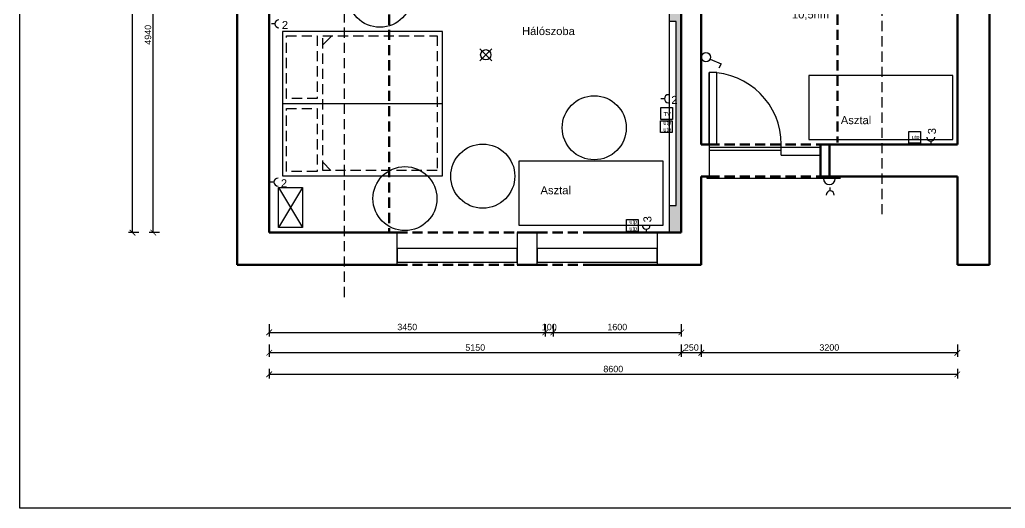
# Model space of a CAD drawing. Header units: metres. Extents: x -98677 to 89321, y -16450 to 242692.
# Drawn here: x -47908 to -35591, y 39373 to 45472 of the extents above; entities that cross this region are included whole.
import ezdxf

# ---------------------------------------------------------------- set-up
doc = ezdxf.new("R2010")
doc.units = ezdxf.units.M
doc.header["$LTSCALE"] = 0.001
doc.linetypes.add('DASHED', pattern=[19.05, 12.7, -6.35])
for name, color, linetype, lineweight in [('ajtók', 7, 'Continuous', 25), ('külső fal', 7, 'Continuous', 50), ('külső fal - sz', 7, 'DASHED', 50), ('szekrény', 251, 'Continuous', 25)]:
    doc.layers.add(name, color=color, linetype=linetype, lineweight=lineweight)
for name, color, linetype in [('gépészet - kapcsolók', 4, 'Continuous'), ('gépészet - villany', 6, 'Continuous'), ('Méret', 7, 'Continuous'), ('szerk', 70, 'Continuous'), ('újfal', 1, 'Continuous'), ('újfal - gipszkarton', 1, 'Continuous'), ('újfal - gipszkarton - sraff', 9, 'Continuous')]:
    doc.layers.add(name, color=color, linetype=linetype)
doc.styles.add('dada', font='arial.ttf', dxfattribs={"height": 80})
doc.dimstyles.new('kicsi folyamatos', dxfattribs={"dimscale": 100, "dimtxt": 1, "dimasz": 0.7, "dimexe": 0.5, "dimexo": 0, "dimgap": 0.25, "dimtad": 1, "dimtxsty": 'dada', "dimblk1": 'ARCHTICK', "dimblk2": 'ARCHTICK', "dimsah": 1, "dimcen": 2.5, "dimadec": 0, "dimazin": 0, "dimtfac": 1, "dimtmove": 0, "dimatfit": 3, "dimldrblk": 'ARCHTICK', "dimfxl": 1, "dimarcsym": 0})

# ---------------------------------------------------------------- blocks, each defined once
blk = doc.blocks.new('Csillar')
at = {"layer": 'gépészet - villany', "ltscale": 10000}
for p, q in [((-76, 76), (76, -76)), ((-76, -76), (76, 76))]:
    blk.add_line(p, q, dxfattribs=at)
blk.add_circle((0, 0), 64.4, dxfattribs=at)
blk = doc.blocks.new('Fali lámpa')
at = {"layer": 'gépészet - villany', "ltscale": 10000}
blk.add_line((-139, 0), (139, 0), dxfattribs=at)
blk.add_arc((0, 0), 73.7, 0, 180, dxfattribs=at)
blk = doc.blocks.new('Villany - kapcsoló')
at = {"layer": 'gépészet - kapcsolók', "ltscale": 10000}
for p, q in [((-249, 84), (-218, 140)), ((-111, 25), (-249, 84))]:
    blk.add_line(p, q, dxfattribs=at)
blk.add_circle((-58, 2), 57.8, dxfattribs=at)
blk = doc.blocks.new('Villany - konector')
at = {"layer": 'gépészet - kapcsolók', "ltscale": 10000}
blk.add_line((-51, 0), (-94, 0), dxfattribs=at)
blk.add_arc((0, 0), 50.5, 90, 270, dxfattribs=at)
at = {"layer": 'gépészet - villany', "ltscale": 10000, "style": 'dada'}
blk.add_attdef('DARAB', (36, -65), '', height=100, dxfattribs=at)
blk = doc.blocks.new('Villany - UTP dupla')
at = {"layer": 'gépészet - kapcsolók', "ltscale": 10000}
blk.add_lwpolyline([(-148, 0), (0, 0), (0, -148), (-148, -148)], close=True, dxfattribs=at)
at = {"layer": 'gépészet - kapcsolók', "ltscale": 10000, "insert": (-111, -1), "char_height": 50, "width": 107.62, "attachment_point": 1, "style": 'dada'}
blk.add_mtext('utp\\Putp', dxfattribs=at)
blk = doc.blocks.new('Villany - TV')
at = {"layer": 'gépészet - kapcsolók', "ltscale": 10000}
blk.add_lwpolyline([(-148, 0), (0, 0), (0, -148), (-148, -148)], close=True, dxfattribs=at)
at = {"layer": 'gépészet - kapcsolók', "ltscale": 10000, "insert": (-111, -56), "char_height": 50, "width": 107.62, "attachment_point": 1, "style": 'dada'}
blk.add_mtext('TV', dxfattribs=at)
blk = doc.blocks.new('Villany - UTP')
at = {"layer": 'gépészet - kapcsolók', "ltscale": 10000}
blk.add_lwpolyline([(-148, 0), (0, 0), (0, -148), (-148, -148)], close=True, dxfattribs=at)
at = {"layer": 'gépészet - kapcsolók', "ltscale": 10000, "insert": (-111, -44), "char_height": 50, "width": 107.62, "attachment_point": 1, "style": 'dada'}
blk.add_mtext('utp', dxfattribs=at)
blk = doc.blocks.new('_ArchTick')
at = {"color": 0, "linetype": 'ByBlock', "const_width": 0.15}
blk.add_lwpolyline([(-0.5, -0.5), (0.5, 0.5)], dxfattribs=at)
blk = doc.blocks.new('*D286')
at = {"layer": 'Defpoints', "color": 0, "ltscale": 10000}
for p in [(-44790, 41115), (-36190, 41115), (-36190, 41045)]:
    blk.add_point(p, dxfattribs=at)
at = {"layer": 'Méret', "color": 0, "lineweight": -2, "ltscale": 10000}
for p, q in [((-44790, 41115), (-44790, 40995)), ((-44790, 41045), (-36190, 41045)), ((-36190, 41115), (-36190, 40995))]:
    blk.add_line(p, q, dxfattribs=at)
at = {"layer": 'Méret', "color": 0, "lineweight": -2, "ltscale": 10000, "xscale": 70, "yscale": 70, "zscale": 70, "rotation": 180}
blk.add_blockref('_ArchTick', (-44790, 41045), dxfattribs=at)
at = {"layer": 'Méret', "color": 0, "lineweight": -2, "ltscale": 10000, "xscale": 70, "yscale": 70, "zscale": 70}
blk.add_blockref('_ArchTick', (-36190, 41045), dxfattribs=at)
at = {"layer": 'Méret', "color": 0, "ltscale": 10000, "insert": (-40490, 41111), "char_height": 80, "attachment_point": 5, "style": 'dada'}
blk.add_mtext('8600', dxfattribs=at)
blk = doc.blocks.new('*D287')
at = {"layer": 'Defpoints', "color": 0, "ltscale": 10000}
for p in [(-39390, 41419), (-36190, 41419), (-39390, 41314)]:
    blk.add_point(p, dxfattribs=at)
at = {"layer": 'Méret', "color": 0, "lineweight": -2, "ltscale": 10000}
for p, q in [((-39390, 41419), (-39390, 41264)), ((-36190, 41419), (-36190, 41264)), ((-36190, 41314), (-39390, 41314))]:
    blk.add_line(p, q, dxfattribs=at)
at = {"layer": 'Méret', "color": 0, "lineweight": -2, "ltscale": 10000, "xscale": 70, "yscale": 70, "zscale": 70, "rotation": 180}
blk.add_blockref('_ArchTick', (-39390, 41314), dxfattribs=at)
at = {"layer": 'Méret', "color": 0, "lineweight": -2, "ltscale": 10000, "xscale": 70, "yscale": 70, "zscale": 70}
blk.add_blockref('_ArchTick', (-36190, 41314), dxfattribs=at)
at = {"layer": 'Méret', "color": 0, "ltscale": 10000, "insert": (-37790, 41380), "char_height": 80, "attachment_point": 5, "style": 'dada'}
blk.add_mtext('3200', dxfattribs=at)
blk = doc.blocks.new('*D288')
at = {"layer": 'Defpoints', "color": 0, "ltscale": 10000}
for p in [(-39640, 41419), (-39390, 41419), (-39640, 41314)]:
    blk.add_point(p, dxfattribs=at)
at = {"layer": 'Méret', "color": 0, "lineweight": -2, "ltscale": 10000}
for p, q in [((-39640, 41419), (-39640, 41264)), ((-39390, 41419), (-39390, 41264)), ((-39390, 41314), (-39640, 41314))]:
    blk.add_line(p, q, dxfattribs=at)
at = {"layer": 'Méret', "color": 0, "lineweight": -2, "ltscale": 10000, "xscale": 70, "yscale": 70, "zscale": 70, "rotation": 180}
blk.add_blockref('_ArchTick', (-39640, 41314), dxfattribs=at)
at = {"layer": 'Méret', "color": 0, "lineweight": -2, "ltscale": 10000, "xscale": 70, "yscale": 70, "zscale": 70}
blk.add_blockref('_ArchTick', (-39390, 41314), dxfattribs=at)
at = {"layer": 'Méret', "color": 0, "ltscale": 10000, "insert": (-39515, 41379), "char_height": 80, "attachment_point": 5, "style": 'dada'}
blk.add_mtext('250', dxfattribs=at)
blk = doc.blocks.new('*D289')
at = {"layer": 'Defpoints', "color": 0, "ltscale": 10000}
for p in [(-44790, 41419), (-39640, 41419), (-44790, 41314)]:
    blk.add_point(p, dxfattribs=at)
at = {"layer": 'Méret', "color": 0, "lineweight": -2, "ltscale": 10000}
for p, q in [((-44790, 41419), (-44790, 41264)), ((-39640, 41419), (-39640, 41264)), ((-39640, 41314), (-44790, 41314))]:
    blk.add_line(p, q, dxfattribs=at)
at = {"layer": 'Méret', "color": 0, "lineweight": -2, "ltscale": 10000, "xscale": 70, "yscale": 70, "zscale": 70, "rotation": 180}
blk.add_blockref('_ArchTick', (-44790, 41314), dxfattribs=at)
at = {"layer": 'Méret', "color": 0, "lineweight": -2, "ltscale": 10000, "xscale": 70, "yscale": 70, "zscale": 70}
blk.add_blockref('_ArchTick', (-39640, 41314), dxfattribs=at)
at = {"layer": 'Méret', "color": 0, "ltscale": 10000, "insert": (-42215, 41379), "char_height": 80, "attachment_point": 5, "style": 'dada'}
blk.add_mtext('5150', dxfattribs=at)
blk = doc.blocks.new('*D290')
at = {"layer": 'Defpoints', "color": 0, "ltscale": 10000}
for p in [(-44790, 41672), (-41340, 41672), (-41340, 41569)]:
    blk.add_point(p, dxfattribs=at)
at = {"layer": 'Méret', "color": 0, "lineweight": -2, "ltscale": 10000}
for p, q in [((-44790, 41672), (-44790, 41519)), ((-41340, 41672), (-41340, 41519)), ((-44790, 41569), (-41340, 41569))]:
    blk.add_line(p, q, dxfattribs=at)
at = {"layer": 'Méret', "color": 0, "lineweight": -2, "ltscale": 10000, "xscale": 70, "yscale": 70, "zscale": 70, "rotation": 180}
blk.add_blockref('_ArchTick', (-44790, 41569), dxfattribs=at)
at = {"layer": 'Méret', "color": 0, "lineweight": -2, "ltscale": 10000, "xscale": 70, "yscale": 70, "zscale": 70}
blk.add_blockref('_ArchTick', (-41340, 41569), dxfattribs=at)
at = {"layer": 'Méret', "color": 0, "ltscale": 10000, "insert": (-43065, 41635), "char_height": 80, "attachment_point": 5, "style": 'dada'}
blk.add_mtext('3450', dxfattribs=at)
blk = doc.blocks.new('*D291')
at = {"layer": 'Defpoints', "color": 0, "ltscale": 10000}
for p in [(-41340, 41672), (-41240, 41672), (-41240, 41569)]:
    blk.add_point(p, dxfattribs=at)
at = {"layer": 'Méret', "color": 0, "lineweight": -2, "ltscale": 10000}
for p, q in [((-41340, 41672), (-41340, 41519)), ((-41240, 41672), (-41240, 41519)), ((-41340, 41569), (-41240, 41569))]:
    blk.add_line(p, q, dxfattribs=at)
at = {"layer": 'Méret', "color": 0, "lineweight": -2, "ltscale": 10000, "xscale": 70, "yscale": 70, "zscale": 70, "rotation": 180}
blk.add_blockref('_ArchTick', (-41340, 41569), dxfattribs=at)
at = {"layer": 'Méret', "color": 0, "lineweight": -2, "ltscale": 10000, "xscale": 70, "yscale": 70, "zscale": 70}
blk.add_blockref('_ArchTick', (-41240, 41569), dxfattribs=at)
at = {"layer": 'Méret', "color": 0, "ltscale": 10000, "insert": (-41290, 41635), "char_height": 80, "attachment_point": 5, "style": 'dada'}
blk.add_mtext('100', dxfattribs=at)
blk = doc.blocks.new('*D292')
at = {"layer": 'Defpoints', "color": 0, "ltscale": 10000}
for p in [(-41240, 41672), (-39640, 41672), (-39640, 41569)]:
    blk.add_point(p, dxfattribs=at)
at = {"layer": 'Méret', "color": 0, "lineweight": -2, "ltscale": 10000}
for p, q in [((-41240, 41672), (-41240, 41519)), ((-39640, 41672), (-39640, 41519)), ((-41240, 41569), (-39640, 41569))]:
    blk.add_line(p, q, dxfattribs=at)
at = {"layer": 'Méret', "color": 0, "lineweight": -2, "ltscale": 10000, "xscale": 70, "yscale": 70, "zscale": 70, "rotation": 180}
blk.add_blockref('_ArchTick', (-41240, 41569), dxfattribs=at)
at = {"layer": 'Méret', "color": 0, "lineweight": -2, "ltscale": 10000, "xscale": 70, "yscale": 70, "zscale": 70}
blk.add_blockref('_ArchTick', (-39640, 41569), dxfattribs=at)
at = {"layer": 'Méret', "color": 0, "ltscale": 10000, "insert": (-40440, 41635), "char_height": 80, "attachment_point": 5, "style": 'dada'}
blk.add_mtext('1600', dxfattribs=at)
blk = doc.blocks.new('*D293')
at = {"layer": 'Defpoints', "color": 0, "ltscale": 10000}
for p in [(-46499, 52014), (-46421, 52014), (-46421, 42814)]:
    blk.add_point(p, dxfattribs=at)
at = {"layer": 'Méret', "color": 0, "lineweight": -2, "ltscale": 10000}
for p, q in [((-46421, 52014), (-46549, 52014)), ((-46499, 42814), (-46499, 52014)), ((-46421, 42814), (-46549, 42814))]:
    blk.add_line(p, q, dxfattribs=at)
at = {"layer": 'Méret', "color": 0, "lineweight": -2, "ltscale": 10000, "xscale": 70, "yscale": 70, "zscale": 70}
for p, rotation in [((-46499, 52014), 90), ((-46499, 42814), 270)]:
    blk.add_blockref('_ArchTick', p, dxfattribs=dict(at, rotation=rotation))
at = {"layer": 'Méret', "color": 0, "ltscale": 10000, "insert": (-46565, 47414), "char_height": 80, "attachment_point": 5, "rotation": 90, "style": 'dada'}
blk.add_mtext('9200', dxfattribs=at)
blk = doc.blocks.new('*D294')
at = {"layer": 'Defpoints', "color": 0, "ltscale": 10000}
for p in [(-46239, 47754), (-46162, 47754), (-46162, 42814)]:
    blk.add_point(p, dxfattribs=at)
at = {"layer": 'Méret', "color": 0, "lineweight": -2, "ltscale": 10000}
for p, q in [((-46162, 47754), (-46289, 47754)), ((-46239, 42814), (-46239, 47754)), ((-46162, 42814), (-46289, 42814))]:
    blk.add_line(p, q, dxfattribs=at)
at = {"layer": 'Méret', "color": 0, "lineweight": -2, "ltscale": 10000, "xscale": 70, "yscale": 70, "zscale": 70}
for p, rotation in [((-46239, 47754), 90), ((-46239, 42814), 270)]:
    blk.add_blockref('_ArchTick', p, dxfattribs=dict(at, rotation=rotation))
at = {"layer": 'Méret', "color": 0, "ltscale": 10000, "insert": (-46305, 45284), "char_height": 80, "attachment_point": 5, "rotation": 90, "style": 'dada'}
blk.add_mtext('4940', dxfattribs=at)

msp = doc.modelspace()

# ---------------------------------------------------------------- hatches: boundary and pattern name
at = {"layer": 'újfal - gipszkarton - sraff', "ltscale": 10000}
msp.add_hatch(color=256, dxfattribs=at).paths.add_polyline_path([(-39789.787, 42813.884), (-39789.787, 43152.657), (-39705.636, 43152.657), (-39705.636, 45451.221), (-39789.787, 45451.221), (-39789.787, 46883.996), (-39639.787, 46883.996), (-39639.787, 42813.884)])

# ---------------------------------------------------------------- linework, layer by layer
at = {"ltscale": 10000}
msp.add_lwpolyline([(-47908.237, 60738.81), (17127.889, 60738.81), (17127.889, 39372.846), (-47908.237, 39372.846)], close=True, dxfattribs=at)
at = {"layer": 'ajtók'}
for p, q in [((-39289.787, 43913.884), (-39289.787, 44813.884)), ((-39289.787, 43913.884), (-39289.787, 43513.884)), ((-38389.787, 43876.723), (-39289.787, 43876.723)), ((-38389.787, 43782.187), (-38389.787, 43913.884)), ((-38389.787, 43844.219), (-38389.787, 43913.884)), ((-37899.787, 43878.434), (-38389.787, 43878.434)), ((-37899.787, 43813.32), (-37899.787, 43878.434)), ((-39289.787, 43844.219), (-38389.787, 43844.219)), ((-38389.787, 43782.187), (-37899.787, 43782.187)), ((-39316.83, 43488.392), (-39316.83, 43513.884)), ((-37882.54, 43488.392), (-39316.83, 43488.392)), ((-37882.54, 43488.392), (-37882.54, 43513.884)), ((-43189.787, 42413.884), (-43189.787, 42813.884)), ((-41689.787, 42813.884), (-41689.787, 42413.884)), ((-41439.787, 42413.884), (-41439.787, 42813.884)), ((-39939.787, 42813.884), (-39939.787, 42413.884))]:
    msp.add_line(p, q, dxfattribs=at)
msp.add_lwpolyline([(-39289.787, 43913.884), (-39197.402, 43913.884), (-39197.402, 44813.884), (-39289.787, 44813.884)], close=True, dxfattribs=at)
at = {"layer": 'ajtók', "color": 7}
for points in [[(-43189.787, 42444.265), (-41689.787, 42444.265), (-41689.787, 42613.884), (-43189.787, 42613.884)], [(-41439.787, 42444.265), (-39939.787, 42444.265), (-39939.787, 42613.884), (-41439.787, 42613.884)]]:
    msp.add_lwpolyline(points, close=True, dxfattribs=at)
at = {"layer": 'ajtók'}
msp.add_arc((-39289.787, 43913.884), 900, 0, 90, dxfattribs=at)
at = {"layer": 'külső fal'}
for p, q in [((-35789.787, 52413.884), (-35789.787, 43713.884)), ((-45189.787, 42413.884), (-45189.787, 52013.884)), ((-36189.787, 43913.884), (-36189.787, 52013.884)), ((-39389.787, 43913.884), (-39289.787, 43913.884)), ((-37899.787, 43913.884), (-37899.787, 43513.884)), ((-37899.787, 43913.884), (-37789.787, 43913.884)), ((-37789.787, 43513.884), (-37789.787, 43913.884)), ((-35789.787, 43713.884), (-35789.787, 43713.884)), ((-35789.787, 43713.884), (-35789.787, 43713.884)), ((-35789.787, 43713.884), (-35789.787, 43313.884)), ((-35789.787, 43713.884), (-35789.787, 43313.884)), ((-39389.787, 43513.884), (-39389.787, 42813.884)), ((-39389.787, 43513.884), (-39289.787, 43513.884)), ((-37899.787, 43513.884), (-37789.787, 43513.884)), ((-36189.787, 42413.884), (-36189.787, 43513.884)), ((-39389.787, 43313.884), (-39389.787, 42813.884)), ((-36189.787, 42413.884), (-36189.787, 43313.884)), ((-35789.787, 42413.884), (-35789.787, 43313.884)), ((-35789.787, 43313.884), (-35789.787, 42413.884)), ((-44789.787, 42813.884), (-43189.787, 42813.884)), ((-41689.787, 42813.884), (-41439.787, 42813.884)), ((-40739.787, 42813.884), (-39639.787, 42813.884)), ((-39389.787, 42413.884), (-39389.787, 42813.884)), ((-39389.787, 42813.884), (-39389.787, 42413.884)), ((-44789.787, 42413.884), (-45189.787, 42413.884)), ((-43189.787, 42413.884), (-45189.787, 42413.884)), ((-41689.787, 42413.884), (-41439.787, 42413.884)), ((-40739.787, 42413.884), (-39389.787, 42413.884)), ((-35789.787, 42413.884), (-36189.787, 42413.884)), ((-35789.787, 42413.884), (-36189.787, 42413.884))]:
    msp.add_line(p, q, dxfattribs=at)
at = {"layer": 'külső fal', "ltscale": 10000}
for p, q in [((-39389.787, 47913.884), (-39389.787, 43913.884)), ((-44789.787, 47753.884), (-44789.787, 42813.884)), ((-39639.787, 46883.996), (-39639.787, 42813.884)), ((-36189.787, 43913.884), (-37789.787, 43913.884)), ((-36189.787, 43513.884), (-37789.787, 43513.884))]:
    msp.add_line(p, q, dxfattribs=at)
at = {"layer": 'külső fal', "linetype": 'DASHED', "ltscale": 10000}
for p, q in [((-39289.787, 43913.884), (-37899.787, 43913.884)), ((-39289.787, 43513.884), (-37899.787, 43513.884))]:
    msp.add_line(p, q, dxfattribs=at)
at = {"layer": 'külső fal - sz', "ltscale": 10000}
for p, q in [((-43289.787, 52013.884), (-43289.787, 42813.884)), ((-37689.787, 52013.884), (-37689.787, 43939.206)), ((-43189.787, 42813.884), (-41689.787, 42813.884)), ((-41439.787, 42813.884), (-39939.787, 42813.884)), ((-43189.787, 42413.884), (-41689.787, 42413.884)), ((-41439.787, 42413.884), (-39939.787, 42413.884))]:
    msp.add_line(p, q, dxfattribs=at)
at = {"layer": 'szekrény', "ltscale": 10000}
for p, q in [((-44007.056, 45271.781), (-44121.64, 45157.197)), ((-44623.317, 44424.749), (-42623.317, 44424.749)), ((-44018.459, 43589.195), (-44121.64, 43692.376)), ((-44372.396, 43377.515), (-44672.396, 42877.515)), ((-44672.396, 43377.515), (-44372.396, 42877.515))]:
    msp.add_line(p, q, dxfattribs=at)
for points in [[(-44623.317, 43524.749), (-42623.317, 43524.749), (-42623.317, 45324.749), (-44623.317, 45324.749)], [(-38047.189, 43976.431), (-36247.189, 43976.431), (-36247.189, 44776.431), (-38047.189, 44776.431)], [(-41668.313, 42906.22), (-39868.313, 42906.22), (-39868.313, 43706.22), (-41668.313, 43706.22)], [(-44672.396, 43377.515), (-44372.396, 43377.515), (-44372.396, 42877.515), (-44672.396, 42877.515)]]:
    msp.add_lwpolyline(points, close=True, dxfattribs=at)
at = {"layer": 'szekrény', "linetype": 'DASHED', "ltscale": 10000}
for points in [[(-44574.541, 45271.781), (-44189.114, 45271.781), (-44189.114, 44486.651), (-44574.541, 44486.651)], [(-44121.64, 45271.781), (-42692.704, 45271.781), (-42692.704, 43589.195), (-44121.64, 43589.195)], [(-44574.541, 44361.745), (-44192.682, 44361.745), (-44192.682, 43576.615), (-44574.541, 43576.615)]]:
    msp.add_lwpolyline(points, close=True, dxfattribs=at)
at = {"layer": 'szekrény', "ltscale": 10000}
for centre in [(-43406.861, 45777.298), (-40728.236, 44123.029), (-42121.133, 43519.032), (-43093.671, 43238.809)]:
    msp.add_circle(centre, 400, dxfattribs=at)
at = {"layer": 'szerk', "linetype": 'DASHED', "ltscale": 10000}
for p, q in [((-43849.787, 42009.372), (-43849.787, 52692.757)), ((-37129.787, 43043.36), (-37129.787, 52581.855))]:
    msp.add_line(p, q, dxfattribs=at)
at = {"layer": 'újfal - gipszkarton', "ltscale": 10000}
for p, q in [((-39789.787, 46883.996), (-39789.787, 42813.884)), ((-39705.636, 45451.221), (-39789.787, 45451.221)), ((-39705.636, 43152.657), (-39705.636, 45451.221)), ((-39789.787, 43152.657), (-39705.636, 43152.657))]:
    msp.add_line(p, q, dxfattribs=at)

# ---------------------------------------------------------------- block references
at = {"layer": 'gépészet - villany', "ltscale": 10000}
for p in [(-44668.123, 45421.381), (-39801.199, 44485.893), (-44680.041, 43445.367)]:
    msp.add_blockref('Villany - konector', p, dxfattribs=at).add_auto_attribs({'DARAB': '2'})
for name, p, rotation in [('Villany - kapcsoló', (-39389.787, 45006.569), 180), ('Fali lámpa', (-37789.787, 43487.992), 180), ('Villany - konector', (-37778.562, 43283.511), 270)]:
    msp.add_blockref(name, p, dxfattribs=dict(at, rotation=rotation))
for name, p in [('Villany - TV', (-39749.14, 44374.207)), ('Villany - UTP dupla', (-39752.591, 44210.895)), ('Villany - UTP dupla', (-40177.304, 42976.02))]:
    msp.add_blockref(name, p, dxfattribs=at)
at = {"layer": 'gépészet - villany', "ltscale": 10000, "rotation": 90}
for p in [(-36522.487, 44005.737), (-40078.284, 42906.22)]:
    msp.add_blockref('Villany - konector', p, dxfattribs=at).add_auto_attribs({'DARAB': '3'})
at = {"layer": 'külső fal', "ltscale": 10000}
msp.add_blockref('Csillar', (-42083.098, 45034.347), dxfattribs=at)
at = {"layer": 'újfal', "ltscale": 10000}
msp.add_blockref('Villany - UTP', (-36649.469, 44076.983), dxfattribs=at)

# ---------------------------------------------------------------- texts
at = {"ltscale": 10000, "char_height": 100, "width": 1467.65807, "attachment_point": 1, "style": 'dada'}
for s, insert in [('Gyerekszoba - Lili\\P10,5nm', (-38257.519, 45754.811)), ('Hálószoba', (-41630.232, 45380.333))]:
    msp.add_mtext(s, dxfattribs=dict(at, insert=insert))
at = {"layer": 'szekrény', "ltscale": 10000, "char_height": 100, "width": 906.60327, "attachment_point": 1, "style": 'dada'}
for insert in [(-37646.45, 44268.196), (-41399.518, 43393.294)]:
    msp.add_mtext('Asztal', dxfattribs=dict(at, insert=insert))

# ---------------------------------------------------------------- dimensions: what is measured, and where the dimension line sits
at = {"layer": 'Méret', "ltscale": 10000}
for base, p1, p2, picture, middle in [((-46499.252, 52013.884), (-46421.328, 42813.884), (-46421.328, 52013.884), '*D293', (-46565.098, 47413.884)), ((-46239.022, 47753.884), (-46161.955, 42813.884), (-46161.955, 47753.884), '*D294', (-46304.868, 45283.884))]:
    dim = msp.add_linear_dim(base=base, p1=p1, p2=p2, angle=90, dimstyle='kicsi folyamatos', dxfattribs=at)
    dim.commit()
    dim.dimension.update_dxf_attribs({"geometry": picture, "text_midpoint": middle})
for base, p1, p2, picture, middle in [((-41339.787, 41568.829), (-44789.787, 41671.873), (-41339.787, 41671.873), '*D290', (-43064.787, 41634.703)), ((-39639.787, 41568.829), (-41239.787, 41671.873), (-39639.787, 41671.873), '*D292', (-40439.787, 41634.675)), ((-44789.787, 41313.634), (-39639.787, 41419.32), (-44789.787, 41419.32), '*D289', (-42214.787, 41379.479)), ((-39639.787, 41313.634), (-39389.787, 41419.32), (-39639.787, 41419.32), '*D288', (-39514.787, 41379.479)), ((-39389.787, 41313.634), (-36189.787, 41419.32), (-39389.787, 41419.32), '*D287', (-37789.787, 41379.507)), ((-36189.787, 41044.959), (-44789.787, 41115.417), (-36189.787, 41115.417), '*D286', (-40489.787, 41110.805))]:
    dim = msp.add_linear_dim(base=base, p1=p1, p2=p2, dimstyle='kicsi folyamatos', dxfattribs=at)
    dim.commit()
    dim.dimension.update_dxf_attribs({"geometry": picture, "text_midpoint": middle})
dim = msp.add_linear_dim(base=(-41239.787, 41568.829), p1=(-41339.787, 41671.873), p2=(-41239.787, 41671.873), dimstyle='kicsi folyamatos', dxfattribs=at)
dim.commit()
dim.dimension.update_dxf_attribs({"geometry": '*D291', "text_midpoint": (-41289.787, 41568.829), "dimtype": 160})

doc.saveas('drawing.dxf')
